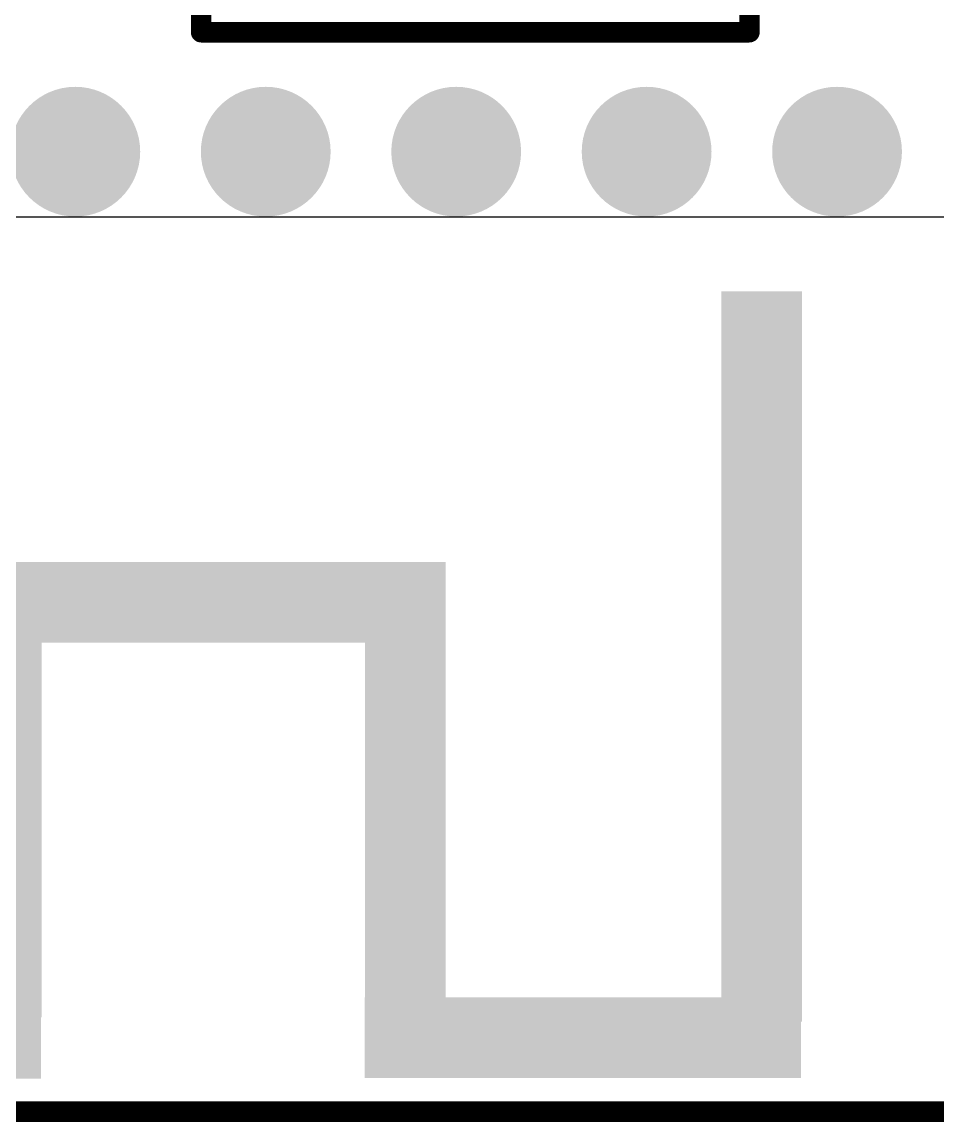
# Model space of a CAD drawing. Header units: millimetres. Extents: x -0.24 to 4.31, y 0 to 2.89.
# Drawn here: x 0.5778 to 0.8009, y -0.0025 to 0.2656 of the extents above; entities that cross this region are included whole.
import ezdxf

# ---------------------------------------------------------------- set-up
doc = ezdxf.new("R2010")
doc.units = ezdxf.units.MM
doc.header["$MEASUREMENT"] = 0
for name, color, linetype in [('BottomLayer', 5, 'Continuous'), ('BottomOverlay', 54, 'Continuous'), ('BottomPaste', 16, 'Continuous'), ('BottomSolder', 6, 'Continuous'), ('Mechanical2', 216, 'Continuous'), ('TopLayer', 1, 'Continuous'), ('TopSolder', 216, 'Continuous'), ('ViaHoleLayer', 16, 'Continuous')]:
    doc.layers.add(name, color=color, linetype=linetype)

# ---------------------------------------------------------------- blocks, each defined once
blk = doc.blocks.new('ESP_P_____A_______B_30')
at = {"layer": 'BottomLayer'}
for points in [[(0, -0.198), (0.0248, -0.198), (0.0248, -0.02016), (0, -0.02016)], [(0.00216, -0.02016), (0.02184, -0.02016), (0.02184, -0.03984), (0.00216, -0.03984)], [(0.09055, -0.198), (0.11535, -0.198), (0.11535, -0.02016), (0.09055, -0.02016)], [(0.09316, -0.02016), (0.11284, -0.02016), (0.11284, -0.03984), (0.09316, -0.03984)], [(0.55139, -0.19903), (0.57107, -0.19903), (0.57107, -0.021), (0.55139, -0.021)], [(0.17717, -0.198), (0.19685, -0.198), (0.19685, -0.08701), (0.17717, -0.08701)], [(0.19183, -0.08697), (0.19183, -0.10665), (0.28083, -0.10665), (0.28083, -0.08697)], [(0.29528, -0.08701), (0.27559, -0.08701), (0.27559, -0.198), (0.29528, -0.198)], [(0.36614, -0.198), (0.38583, -0.198), (0.38583, -0.08701), (0.36614, -0.08701)], [(0.37983, -0.08697), (0.37983, -0.10665), (0.47083, -0.10665), (0.47083, -0.08697)], [(0.48425, -0.08701), (0.46457, -0.08701), (0.46457, -0.199), (0.48425, -0.199)], [(-0.00009, -0.19312), (-0.00009, -0.2128), (0.19676, -0.2128), (0.19676, -0.19312)], [(0.38566, -0.21295), (0.38566, -0.19326), (0.27543, -0.19326), (0.27543, -0.21295)], [(0.57078, -0.2128), (0.57078, -0.19312), (0.46448, -0.19312), (0.46448, -0.2128)]]:
    blk.add_hatch(color=5, dxfattribs=at).paths.add_polyline_path(points)
at = {"layer": 'BottomPaste'}
for points in [[(0.00216, -0.02016), (0.02184, -0.02016), (0.02184, -0.03984), (0.00216, -0.03984)], [(0.09316, -0.02016), (0.11284, -0.02016), (0.11284, -0.03984), (0.09316, -0.03984)]]:
    blk.add_hatch(color=16, dxfattribs=at).paths.add_polyline_path(points)
at = {"layer": 'BottomSolder'}
for points in [[(-0.00184, -0.01616), (0.02584, -0.01616), (0.02584, -0.04384), (-0.00184, -0.04384)], [(0.08916, -0.01616), (0.11684, -0.01616), (0.11684, -0.04384), (0.08916, -0.04384)]]:
    blk.add_hatch(color=6, dxfattribs=at).paths.add_polyline_path(points)

msp = doc.modelspace()

# ---------------------------------------------------------------- hatches: boundary and pattern name
at = {"layer": 'BottomLayer'}
h = msp.add_hatch(color=5, dxfattribs=at)
edge = h.paths.add_edge_path()
edge.add_arc((0.59075, 0.234), 0.01181, 0, 360)
h = msp.add_hatch(color=5, dxfattribs=at)
edge = h.paths.add_edge_path()
edge.add_arc((0.63715, 0.234), 0.01181, 0, 360)
h = msp.add_hatch(color=5, dxfattribs=at)
edge = h.paths.add_edge_path()
edge.add_arc((0.68355, 0.234), 0.01181, 0, 360)
h = msp.add_hatch(color=5, dxfattribs=at)
edge = h.paths.add_edge_path()
edge.add_arc((0.72995, 0.234), 0.01181, 0, 360)
h = msp.add_hatch(color=5, dxfattribs=at)
edge = h.paths.add_edge_path()
edge.add_arc((0.77635, 0.234), 0.01181, 0, 360)
at = {"layer": 'BottomSolder'}
h = msp.add_hatch(color=6, dxfattribs=at)
edge = h.paths.add_edge_path()
edge.add_arc((0.59075, 0.234), 0.01581, 0, 360)
h = msp.add_hatch(color=6, dxfattribs=at)
edge = h.paths.add_edge_path()
edge.add_arc((0.63715, 0.234), 0.01581, 0, 360)
h = msp.add_hatch(color=6, dxfattribs=at)
edge = h.paths.add_edge_path()
edge.add_arc((0.68355, 0.234), 0.01581, 0, 360)
h = msp.add_hatch(color=6, dxfattribs=at)
edge = h.paths.add_edge_path()
edge.add_arc((0.72995, 0.234), 0.01581, 0, 360)
h = msp.add_hatch(color=6, dxfattribs=at)
edge = h.paths.add_edge_path()
edge.add_arc((0.77635, 0.234), 0.01581, 0, 360)
at = {"layer": 'TopLayer'}
h = msp.add_hatch(color=1, dxfattribs=at)
edge = h.paths.add_edge_path()
edge.add_arc((0.59075, 0.234), 0.01181, 0, 360)
h = msp.add_hatch(color=1, dxfattribs=at)
edge = h.paths.add_edge_path()
edge.add_arc((0.63715, 0.234), 0.01181, 0, 360)
h = msp.add_hatch(color=1, dxfattribs=at)
edge = h.paths.add_edge_path()
edge.add_arc((0.68355, 0.234), 0.01181, 0, 360)
h = msp.add_hatch(color=1, dxfattribs=at)
edge = h.paths.add_edge_path()
edge.add_arc((0.72995, 0.234), 0.01181, 0, 360)
h = msp.add_hatch(color=1, dxfattribs=at)
edge = h.paths.add_edge_path()
edge.add_arc((0.77635, 0.234), 0.01181, 0, 360)
at = {"layer": 'TopSolder'}
h = msp.add_hatch(color=216, dxfattribs=at)
edge = h.paths.add_edge_path()
edge.add_arc((0.59075, 0.234), 0.01581, 0, 360)
h = msp.add_hatch(color=216, dxfattribs=at)
edge = h.paths.add_edge_path()
edge.add_arc((0.63715, 0.234), 0.01581, 0, 360)
h = msp.add_hatch(color=216, dxfattribs=at)
edge = h.paths.add_edge_path()
edge.add_arc((0.68355, 0.234), 0.01581, 0, 360)
h = msp.add_hatch(color=216, dxfattribs=at)
edge = h.paths.add_edge_path()
edge.add_arc((0.72995, 0.234), 0.01581, 0, 360)
h = msp.add_hatch(color=216, dxfattribs=at)
edge = h.paths.add_edge_path()
edge.add_arc((0.77635, 0.234), 0.01581, 0, 360)
at = {"layer": 'ViaHoleLayer'}
h = msp.add_hatch(color=16, dxfattribs=at)
edge = h.paths.add_edge_path()
edge.add_arc((0.59075, 0.234), 0.00591, 0, 360)
h = msp.add_hatch(color=16, dxfattribs=at)
edge = h.paths.add_edge_path()
edge.add_arc((0.63715, 0.234), 0.00591, 0, 360)
h = msp.add_hatch(color=16, dxfattribs=at)
edge = h.paths.add_edge_path()
edge.add_arc((0.68355, 0.234), 0.00591, 0, 360)
h = msp.add_hatch(color=16, dxfattribs=at)
edge = h.paths.add_edge_path()
edge.add_arc((0.72995, 0.234), 0.00591, 0, 360)
h = msp.add_hatch(color=16, dxfattribs=at)
edge = h.paths.add_edge_path()
edge.add_arc((0.77635, 0.234), 0.00591, 0, 360)

# ---------------------------------------------------------------- linework, layer by layer
at = {"layer": 'BottomLayer'}
msp.add_line((1.19086, 0.218), (0.32016, 0.218), dxfattribs=at)
at = {"layer": 'BottomOverlay', "const_width": 0.005}
for points in [[(0.6214, 0.26311), (0.6214, 0.38411)], [(0.755, 0.26311), (0.755, 0.38411)], [(0.6214, 0.26311), (0.755, 0.26311)]]:
    msp.add_lwpolyline(points, dxfattribs=at)
at = {"layer": 'BottomOverlay', "const_width": 0.0025}
for points in [[(0.62015, 0.26311, 1), (0.62265, 0.26311, 1)], [(0.62015, 0.26311, 1), (0.62265, 0.26311, 1)], [(0.75375, 0.26311, 1), (0.75625, 0.26311, 1)], [(0.75375, 0.26311, 1), (0.75625, 0.26311, 1)]]:
    msp.add_lwpolyline(points, format="xyb", close=True, dxfattribs=at)
at = {"layer": 'Mechanical2', "const_width": 0.005}
msp.add_lwpolyline([(0, 0), (1.45669, 0)], dxfattribs=at)
at = {"layer": 'TopLayer'}
msp.add_line((1.19086, 0.218), (0.00897, 0.218), dxfattribs=at)

# ---------------------------------------------------------------- block references
msp.add_blockref('ESP_P_____A_______B_30', (0.19676, 0.221))

doc.saveas('drawing.dxf')
